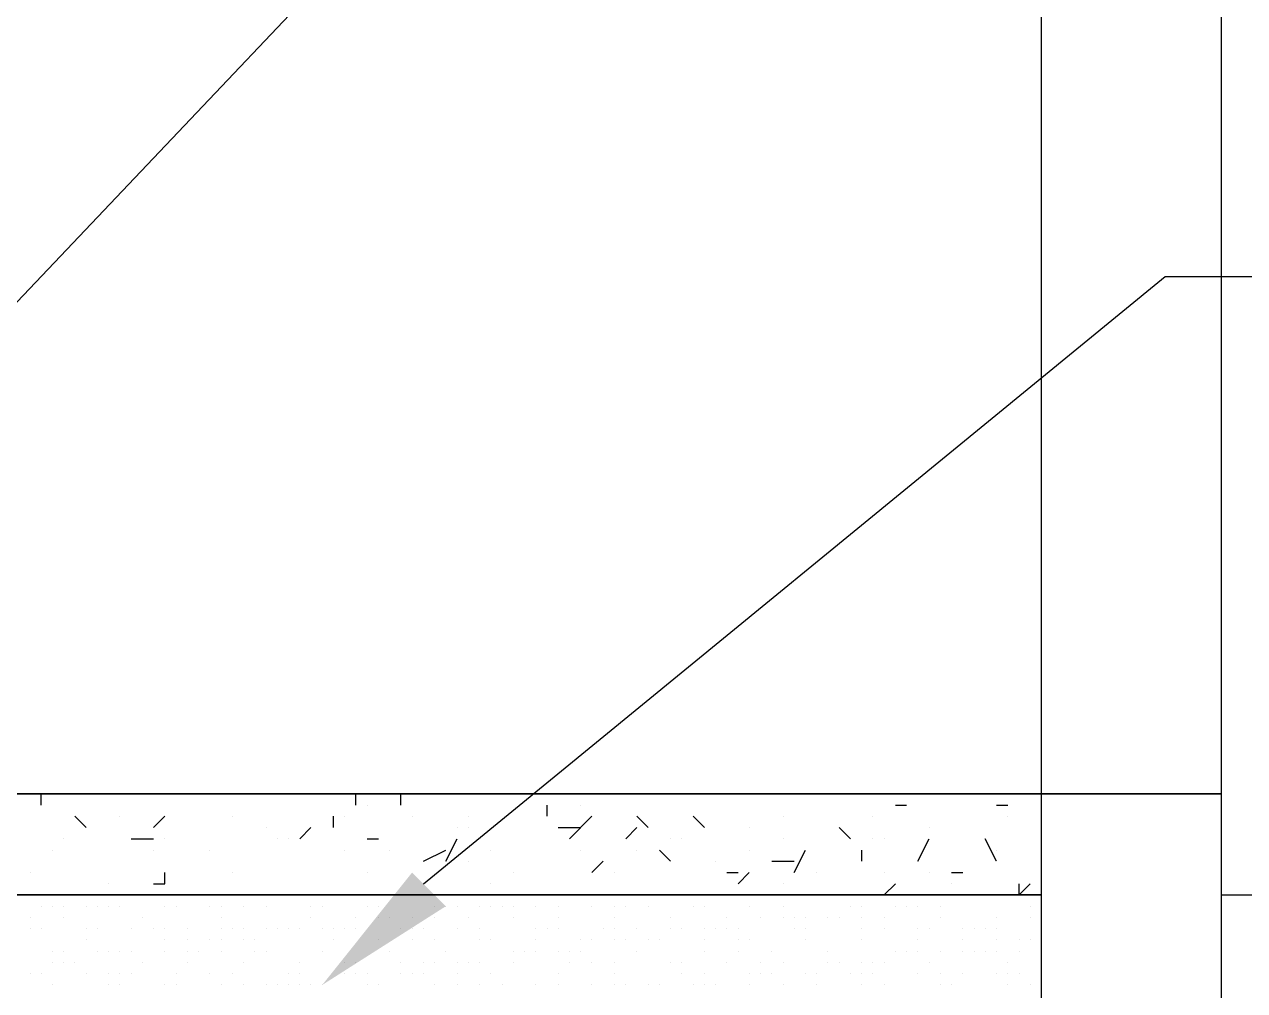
# Model space of a CAD drawing. Header units: metres. Extents: x -941 to 1333, y -28 to 1490.
# Drawn here: x 1026.605 to 1028.122, y 405.143 to 406.344 of the extents above; entities that cross this region are included whole.
import ezdxf

# ---------------------------------------------------------------- set-up
doc = ezdxf.new("R2010")
doc.units = ezdxf.units.M

msp = doc.modelspace()

# ---------------------------------------------------------------- linework, layer by layer
at = {"lineweight": 25}
for points in [[(1027.86951, 404.5491), (1027.86951, 404.77272), (1027.86951, 405.38769), (1027.86951, 406.38001), (1028.09313, 406.38001), (1028.09313, 405.38769), (1028.09313, 404.77272), (1023.32718, 404.77272), (1023.32718, 405.38769), (1023.32718, 406.38001), (1023.32718, 417.58908)], [(1026.09451, 405.47154), (1027.67384, 407.13474), (1028.51242, 407.13474)], [(1027.10081, 405.27587), (1028.02325, 406.0306), (1028.81991, 406.0306)], [(1023.32718, 405.38769), (1028.09313, 405.38769), (1023.5508, 405.38769), (1023.5508, 405.2619), (1027.86951, 405.2619), (1023.5508, 405.2619)], [(1026.62561, 405.37371), (1026.62561, 405.38769)], [(1027.01695, 405.37371), (1027.01695, 405.38769)], [(1027.07286, 405.37371), (1027.07286, 405.38769)], [(1027.10081, 405.38769), (1027.10081, 405.38769)], [(1027.03093, 405.37371), (1027.03093, 405.37371)], [(1027.25455, 405.35973), (1027.25455, 405.37371)], [(1027.25455, 405.37371), (1027.25455, 405.37371)], [(1027.29648, 405.37371), (1027.29648, 405.37371)], [(1027.68782, 405.37371), (1027.70179, 405.37371)], [(1027.68782, 405.37371), (1027.68782, 405.37371)], [(1027.8136, 405.37371), (1027.82758, 405.37371)], [(1026.66754, 405.35973), (1026.68152, 405.34576)], [(1026.72345, 405.35973), (1026.72345, 405.35973)], [(1026.76537, 405.34576), (1026.77935, 405.35973)], [(1026.86321, 405.35973), (1026.86321, 405.35973)], [(1026.989, 405.34576), (1026.989, 405.35973)], [(1027.00297, 405.35973), (1027.00297, 405.35973)], [(1027.08683, 405.35973), (1027.08683, 405.35973)], [(1027.15671, 405.35973), (1027.15671, 405.35973)], [(1027.2825, 405.33178), (1027.31045, 405.35973)], [(1027.38034, 405.34576), (1027.36636, 405.35973)], [(1027.45022, 405.34576), (1027.43624, 405.35973)], [(1027.54805, 405.35973), (1027.54805, 405.35973)], [(1027.65986, 405.35973), (1027.65986, 405.35973)], [(1027.82758, 405.35973), (1027.82758, 405.35973)], [(1026.90514, 405.34576), (1026.90514, 405.34576)], [(1026.94707, 405.33178), (1026.96104, 405.34576)], [(1027.14274, 405.34576), (1027.14274, 405.34576)], [(1027.15671, 405.34576), (1027.15671, 405.34576)], [(1027.26853, 405.34576), (1027.29648, 405.34576)], [(1027.26853, 405.34576), (1027.26853, 405.34576)], [(1027.35238, 405.33178), (1027.36636, 405.34576)], [(1027.50612, 405.34576), (1027.50612, 405.34576)], [(1027.63191, 405.33178), (1027.61794, 405.34576)], [(1027.72975, 405.34576), (1027.72975, 405.34576)], [(1026.65356, 405.33178), (1026.65356, 405.33178)], [(1026.73742, 405.33178), (1026.76537, 405.33178)], [(1026.77935, 405.33178), (1026.77935, 405.33178)], [(1026.77935, 405.33178), (1026.77935, 405.33178)], [(1026.91912, 405.33178), (1026.91912, 405.33178)], [(1026.93309, 405.33178), (1026.93309, 405.33178)], [(1027.03093, 405.33178), (1027.0449, 405.33178)], [(1027.12876, 405.30383), (1027.14274, 405.33178)], [(1027.40829, 405.33178), (1027.40829, 405.33178)], [(1027.42227, 405.33178), (1027.42227, 405.33178)], [(1027.54805, 405.33178), (1027.54805, 405.33178)], [(1027.65986, 405.33178), (1027.65986, 405.33178)], [(1027.67384, 405.33178), (1027.67384, 405.33178)], [(1027.71577, 405.30383), (1027.72975, 405.33178)], [(1027.8136, 405.30383), (1027.79963, 405.33178)], [(1026.63959, 405.3178), (1026.63959, 405.3178)], [(1026.76537, 405.3178), (1026.76537, 405.3178)], [(1026.83526, 405.3178), (1026.83526, 405.3178)], [(1027.00297, 405.3178), (1027.00297, 405.3178)], [(1027.05888, 405.3178), (1027.05888, 405.3178)], [(1027.10081, 405.30383), (1027.12876, 405.3178)], [(1027.18467, 405.3178), (1027.18467, 405.3178)], [(1027.29648, 405.3178), (1027.29648, 405.3178)], [(1027.36636, 405.3178), (1027.36636, 405.3178)], [(1027.39431, 405.3178), (1027.40829, 405.30383)], [(1027.50612, 405.3178), (1027.50612, 405.3178)], [(1027.56203, 405.28985), (1027.57601, 405.3178)], [(1027.64589, 405.30383), (1027.64589, 405.3178)], [(1027.8136, 405.3178), (1027.8136, 405.3178)], [(1027.15671, 405.30383), (1027.15671, 405.30383)], [(1027.31045, 405.28985), (1027.32443, 405.30383)], [(1027.32443, 405.30383), (1027.32443, 405.30383)], [(1027.40829, 405.30383), (1027.40829, 405.30383)], [(1027.46419, 405.30383), (1027.46419, 405.30383)], [(1027.53408, 405.30383), (1027.56203, 405.30383)], [(1027.8136, 405.30383), (1027.8136, 405.30383)], [(1026.61163, 405.28985), (1026.61163, 405.28985)], [(1026.76537, 405.27587), (1026.77935, 405.27587), (1026.77935, 405.28985)], [(1026.86321, 405.28985), (1026.86321, 405.28985)], [(1027.03093, 405.28985), (1027.03093, 405.28985)], [(1027.21262, 405.28985), (1027.21262, 405.28985)], [(1027.33841, 405.28985), (1027.33841, 405.28985)], [(1027.47817, 405.28985), (1027.49215, 405.28985)], [(1027.49215, 405.27587), (1027.50612, 405.28985)], [(1027.58998, 405.28985), (1027.58998, 405.28985)], [(1027.67384, 405.28985), (1027.67384, 405.28985)], [(1027.72975, 405.28985), (1027.72975, 405.28985)], [(1027.7577, 405.28985), (1027.77168, 405.28985)], [(1027.86951, 405.28985), (1027.86951, 405.28985)], [(1026.62561, 405.2619), (1026.62561, 405.2619)], [(1026.70947, 405.27587), (1026.70947, 405.27587)], [(1026.72345, 405.2619), (1026.72345, 405.2619)], [(1026.7514, 405.2619), (1026.7514, 405.2619)], [(1026.76537, 405.2619), (1026.76537, 405.2619)], [(1026.77935, 405.2619), (1026.77935, 405.2619)], [(1026.82128, 405.2619), (1026.82128, 405.2619)], [(1026.90514, 405.2619), (1026.90514, 405.2619)], [(1026.93309, 405.2619), (1026.93309, 405.2619)], [(1027.07286, 405.2619), (1027.07286, 405.2619)], [(1027.14274, 405.2619), (1027.14274, 405.2619)], [(1027.18467, 405.27587), (1027.18467, 405.27587)], [(1027.25455, 405.2619), (1027.25455, 405.2619)], [(1027.26853, 405.2619), (1027.26853, 405.2619)], [(1027.2825, 405.2619), (1027.2825, 405.2619)], [(1027.43624, 405.2619), (1027.43624, 405.2619)], [(1027.50612, 405.2619), (1027.50612, 405.2619)], [(1027.54805, 405.27587), (1027.54805, 405.27587)], [(1027.57601, 405.2619), (1027.57601, 405.2619)], [(1027.58998, 405.2619), (1027.58998, 405.2619)], [(1027.64589, 405.2619), (1027.64589, 405.2619)], [(1027.67384, 405.2619), (1027.68782, 405.27587)], [(1027.67384, 405.2619), (1027.67384, 405.2619)], [(1027.71577, 405.2619), (1027.71577, 405.2619)], [(1027.72975, 405.2619), (1027.72975, 405.2619)], [(1027.74372, 405.2619), (1027.74372, 405.2619)], [(1027.7577, 405.27587), (1027.7577, 405.27587)], [(1027.7577, 405.2619), (1027.7577, 405.2619)], [(1027.77168, 405.2619), (1027.77168, 405.2619)], [(1027.77168, 405.2619), (1027.77168, 405.2619)], [(1027.78565, 405.2619), (1027.78565, 405.2619)], [(1027.82758, 405.2619), (1027.82758, 405.2619)], [(1027.85553, 405.27587), (1027.84156, 405.2619), (1027.84156, 405.27587)], [(1027.84156, 405.2619), (1027.84156, 405.2619)], [(1028.09313, 405.2619), (1029.0575, 405.2619)], [(1026.62561, 405.24792), (1026.62561, 405.24792)], [(1026.63959, 405.24792), (1026.63959, 405.24792)], [(1026.63959, 405.24792), (1026.63959, 405.24792)], [(1026.65356, 405.24792), (1026.65356, 405.24792)], [(1026.68152, 405.24792), (1026.68152, 405.24792)], [(1026.69549, 405.24792), (1026.69549, 405.24792)], [(1026.70947, 405.24792), (1026.70947, 405.24792)], [(1026.70947, 405.24792), (1026.70947, 405.24792)], [(1026.72345, 405.24792), (1026.72345, 405.24792)], [(1026.77935, 405.24792), (1026.77935, 405.24792)], [(1026.79333, 405.24792), (1026.79333, 405.24792)], [(1026.83526, 405.24792), (1026.83526, 405.24792)], [(1026.84923, 405.24792), (1026.84923, 405.24792)], [(1026.87719, 405.24792), (1026.87719, 405.24792)], [(1026.90514, 405.24792), (1026.90514, 405.24792)], [(1026.96104, 405.24792), (1026.96104, 405.24792)], [(1026.97502, 405.24792), (1026.97502, 405.24792)], [(1027.03093, 405.24792), (1027.03093, 405.24792)], [(1027.03093, 405.24792), (1027.03093, 405.24792)], [(1027.0449, 405.24792), (1027.0449, 405.24792)], [(1027.11478, 405.24792), (1027.11478, 405.24792)], [(1027.11478, 405.24792), (1027.11478, 405.24792)], [(1027.12876, 405.24792), (1027.12876, 405.24792)], [(1027.14274, 405.24792), (1027.14274, 405.24792)], [(1027.14274, 405.24792), (1027.14274, 405.24792)], [(1027.17069, 405.24792), (1027.17069, 405.24792)], [(1027.18467, 405.24792), (1027.18467, 405.24792)], [(1027.19864, 405.24792), (1027.19864, 405.24792)], [(1027.19864, 405.24792), (1027.19864, 405.24792)], [(1027.21262, 405.24792), (1027.21262, 405.24792)], [(1027.24057, 405.24792), (1027.24057, 405.24792)], [(1027.24057, 405.24792), (1027.24057, 405.24792)], [(1027.26853, 405.24792), (1027.26853, 405.24792)], [(1027.31045, 405.24792), (1027.31045, 405.24792)], [(1027.33841, 405.24792), (1027.33841, 405.24792)], [(1027.35238, 405.24792), (1027.35238, 405.24792)], [(1027.38034, 405.24792), (1027.38034, 405.24792)], [(1027.43624, 405.24792), (1027.43624, 405.24792)], [(1027.43624, 405.24792), (1027.43624, 405.24792)], [(1027.45022, 405.24792), (1027.45022, 405.24792)], [(1027.50612, 405.24792), (1027.50612, 405.24792)], [(1027.54805, 405.24792), (1027.54805, 405.24792)], [(1027.63191, 405.24792), (1027.63191, 405.24792)], [(1027.64589, 405.24792), (1027.64589, 405.24792)], [(1027.64589, 405.24792), (1027.64589, 405.24792)], [(1027.68782, 405.24792), (1027.68782, 405.24792)], [(1027.70179, 405.24792), (1027.70179, 405.24792)], [(1027.71577, 405.24792), (1027.71577, 405.24792)], [(1027.74372, 405.24792), (1027.74372, 405.24792)], [(1027.85553, 405.24792), (1027.85553, 405.24792)], [(1026.61163, 405.23395), (1026.61163, 405.23395)], [(1026.65356, 405.23395), (1026.65356, 405.23395)], [(1026.7514, 405.23395), (1026.7514, 405.23395)], [(1026.84923, 405.23395), (1026.84923, 405.23395)], [(1026.96104, 405.23395), (1026.96104, 405.23395)], [(1027.01695, 405.23395), (1027.01695, 405.23395)], [(1027.0449, 405.23395), (1027.0449, 405.23395)], [(1027.05888, 405.23395), (1027.05888, 405.23395)], [(1027.05888, 405.23395), (1027.05888, 405.23395)], [(1027.08683, 405.23395), (1027.08683, 405.23395)], [(1027.11478, 405.23395), (1027.11478, 405.23395)], [(1027.15671, 405.23395), (1027.15671, 405.23395)], [(1027.21262, 405.23395), (1027.21262, 405.23395)], [(1027.26853, 405.23395), (1027.26853, 405.23395)], [(1027.33841, 405.23395), (1027.33841, 405.23395)], [(1027.40829, 405.23395), (1027.40829, 405.23395)], [(1027.47817, 405.23395), (1027.47817, 405.23395)], [(1027.5201, 405.23395), (1027.5201, 405.23395)], [(1027.54805, 405.23395), (1027.54805, 405.23395)], [(1027.54805, 405.23395), (1027.54805, 405.23395)], [(1027.56203, 405.23395), (1027.56203, 405.23395)], [(1027.57601, 405.23395), (1027.57601, 405.23395)], [(1027.60396, 405.23395), (1027.60396, 405.23395)], [(1027.61794, 405.23395), (1027.61794, 405.23395)], [(1027.64589, 405.23395), (1027.64589, 405.23395)], [(1027.67384, 405.23395), (1027.67384, 405.23395)], [(1027.74372, 405.23395), (1027.74372, 405.23395)], [(1027.8136, 405.23395), (1027.8136, 405.23395)], [(1027.85553, 405.23395), (1027.85553, 405.23395)], [(1026.61163, 405.21997), (1026.61163, 405.21997)], [(1026.61163, 405.21997), (1026.61163, 405.21997)], [(1026.62561, 405.21997), (1026.62561, 405.21997)], [(1026.68152, 405.21997), (1026.68152, 405.21997)], [(1026.68152, 405.21997), (1026.68152, 405.21997)], [(1026.69549, 405.21997), (1026.69549, 405.21997)], [(1026.73742, 405.21997), (1026.73742, 405.21997)], [(1026.76537, 405.21997), (1026.76537, 405.21997)], [(1026.77935, 405.21997), (1026.77935, 405.21997)], [(1026.8073, 405.21997), (1026.8073, 405.21997)], [(1026.84923, 405.21997), (1026.84923, 405.21997)], [(1026.86321, 405.21997), (1026.86321, 405.21997)], [(1026.87719, 405.21997), (1026.87719, 405.21997)], [(1026.90514, 405.21997), (1026.90514, 405.21997)], [(1026.91912, 405.21997), (1026.91912, 405.21997)], [(1026.93309, 405.21997), (1026.93309, 405.21997)], [(1026.94707, 405.21997), (1026.94707, 405.21997)], [(1026.94707, 405.21997), (1026.94707, 405.21997)], [(1026.97502, 405.21997), (1026.97502, 405.21997)], [(1026.989, 405.21997), (1026.989, 405.21997)], [(1027.00297, 405.21997), (1027.00297, 405.21997)], [(1027.01695, 405.21997), (1027.01695, 405.21997)], [(1027.01695, 405.21997), (1027.01695, 405.21997)], [(1027.07286, 405.21997), (1027.07286, 405.21997)], [(1027.08683, 405.21997), (1027.08683, 405.21997)], [(1027.10081, 405.21997), (1027.10081, 405.21997)], [(1027.14274, 405.21997), (1027.14274, 405.21997)], [(1027.17069, 405.21997), (1027.17069, 405.21997)], [(1027.17069, 405.21997), (1027.17069, 405.21997)], [(1027.24057, 405.21997), (1027.24057, 405.21997)], [(1027.25455, 405.21997), (1027.25455, 405.21997)], [(1027.26853, 405.21997), (1027.26853, 405.21997)], [(1027.32443, 405.21997), (1027.32443, 405.21997)], [(1027.33841, 405.21997), (1027.33841, 405.21997)], [(1027.36636, 405.21997), (1027.36636, 405.21997)], [(1027.40829, 405.21997), (1027.40829, 405.21997)], [(1027.40829, 405.21997), (1027.40829, 405.21997)], [(1027.42227, 405.21997), (1027.42227, 405.21997)], [(1027.45022, 405.21997), (1027.45022, 405.21997)], [(1027.46419, 405.21997), (1027.46419, 405.21997)], [(1027.47817, 405.21997), (1027.47817, 405.21997)], [(1027.47817, 405.21997), (1027.47817, 405.21997)], [(1027.49215, 405.21997), (1027.49215, 405.21997)], [(1027.49215, 405.21997), (1027.49215, 405.21997)], [(1027.56203, 405.21997), (1027.56203, 405.21997)], [(1027.57601, 405.21997), (1027.57601, 405.21997)], [(1027.57601, 405.21997), (1027.57601, 405.21997)], [(1027.64589, 405.21997), (1027.64589, 405.21997)], [(1027.67384, 405.21997), (1027.67384, 405.21997)], [(1027.71577, 405.21997), (1027.71577, 405.21997)], [(1027.72975, 405.21997), (1027.72975, 405.21997)], [(1027.77168, 405.21997), (1027.77168, 405.21997)], [(1027.78565, 405.21997), (1027.78565, 405.21997)], [(1027.79963, 405.21997), (1027.79963, 405.21997)], [(1027.8136, 405.21997), (1027.8136, 405.21997)], [(1026.68152, 405.20599), (1026.68152, 405.20599)], [(1026.77935, 405.20599), (1026.77935, 405.20599)], [(1026.8073, 405.20599), (1026.8073, 405.20599)], [(1026.83526, 405.20599), (1026.83526, 405.20599)], [(1026.84923, 405.20599), (1026.84923, 405.20599)], [(1026.87719, 405.20599), (1026.87719, 405.20599)], [(1026.87719, 405.20599), (1026.87719, 405.20599)], [(1026.89116, 405.20599), (1026.89116, 405.20599)], [(1026.989, 405.20599), (1026.989, 405.20599)], [(1027.0449, 405.20599), (1027.0449, 405.20599)], [(1027.08683, 405.20599), (1027.08683, 405.20599)], [(1027.11478, 405.20599), (1027.11478, 405.20599)], [(1027.17069, 405.20599), (1027.17069, 405.20599)], [(1027.18467, 405.20599), (1027.18467, 405.20599)], [(1027.24057, 405.20599), (1027.24057, 405.20599)], [(1027.29648, 405.20599), (1027.29648, 405.20599)], [(1027.31045, 405.20599), (1027.31045, 405.20599)], [(1027.31045, 405.20599), (1027.31045, 405.20599)], [(1027.33841, 405.20599), (1027.33841, 405.20599)], [(1027.35238, 405.20599), (1027.35238, 405.20599)], [(1027.38034, 405.20599), (1027.38034, 405.20599)], [(1027.38034, 405.20599), (1027.38034, 405.20599)], [(1027.39431, 405.20599), (1027.39431, 405.20599)], [(1027.45022, 405.20599), (1027.45022, 405.20599)], [(1027.49215, 405.20599), (1027.49215, 405.20599)], [(1027.50612, 405.20599), (1027.50612, 405.20599)], [(1027.57601, 405.20599), (1027.57601, 405.20599)], [(1027.64589, 405.20599), (1027.64589, 405.20599)], [(1027.71577, 405.20599), (1027.71577, 405.20599)], [(1027.77168, 405.20599), (1027.77168, 405.20599)], [(1027.8136, 405.20599), (1027.8136, 405.20599)], [(1027.84156, 405.20599), (1027.84156, 405.20599)], [(1027.84156, 405.20599), (1027.84156, 405.20599)], [(1027.85553, 405.20599), (1027.85553, 405.20599)], [(1026.63959, 405.19202), (1026.63959, 405.19202)], [(1026.65356, 405.19202), (1026.65356, 405.19202)], [(1026.69549, 405.19202), (1026.69549, 405.19202)], [(1026.70947, 405.19202), (1026.70947, 405.19202)], [(1026.70947, 405.19202), (1026.70947, 405.19202)], [(1026.72345, 405.19202), (1026.72345, 405.19202)], [(1026.73742, 405.19202), (1026.73742, 405.19202)], [(1026.73742, 405.19202), (1026.73742, 405.19202)], [(1026.77935, 405.19202), (1026.77935, 405.19202)], [(1026.77935, 405.19202), (1026.77935, 405.19202)], [(1026.8073, 405.19202), (1026.8073, 405.19202)], [(1026.82128, 405.19202), (1026.82128, 405.19202)], [(1026.84923, 405.19202), (1026.84923, 405.19202)], [(1026.89116, 405.19202), (1026.89116, 405.19202)], [(1026.90514, 405.19202), (1026.90514, 405.19202)], [(1026.90514, 405.19202), (1026.90514, 405.19202)], [(1026.97502, 405.19202), (1026.97502, 405.19202)], [(1026.97502, 405.19202), (1026.97502, 405.19202)], [(1027.05888, 405.19202), (1027.05888, 405.19202)], [(1027.12876, 405.19202), (1027.12876, 405.19202)], [(1027.21262, 405.19202), (1027.21262, 405.19202)], [(1027.21262, 405.19202), (1027.21262, 405.19202)], [(1027.2266, 405.19202), (1027.2266, 405.19202)], [(1027.24057, 405.19202), (1027.24057, 405.19202)], [(1027.26853, 405.19202), (1027.26853, 405.19202)], [(1027.2825, 405.19202), (1027.2825, 405.19202)], [(1027.29648, 405.19202), (1027.29648, 405.19202)], [(1027.36636, 405.19202), (1027.36636, 405.19202)], [(1027.45022, 405.19202), (1027.45022, 405.19202)], [(1027.49215, 405.19202), (1027.49215, 405.19202)], [(1027.53408, 405.19202), (1027.53408, 405.19202)], [(1027.60396, 405.19202), (1027.60396, 405.19202)], [(1027.60396, 405.19202), (1027.60396, 405.19202)], [(1027.68782, 405.19202), (1027.68782, 405.19202)], [(1027.70179, 405.19202), (1027.70179, 405.19202)], [(1027.70179, 405.19202), (1027.70179, 405.19202)], [(1027.71577, 405.19202), (1027.71577, 405.19202)], [(1027.74372, 405.19202), (1027.74372, 405.19202)], [(1027.74372, 405.19202), (1027.74372, 405.19202)], [(1027.77168, 405.19202), (1027.77168, 405.19202)], [(1027.77168, 405.19202), (1027.77168, 405.19202)], [(1027.78565, 405.19202), (1027.78565, 405.19202)], [(1027.79963, 405.19202), (1027.79963, 405.19202)], [(1027.8136, 405.19202), (1027.8136, 405.19202)], [(1027.84156, 405.19202), (1027.84156, 405.19202)], [(1026.63959, 405.17804), (1026.63959, 405.17804)], [(1026.65356, 405.17804), (1026.65356, 405.17804)], [(1026.66754, 405.17804), (1026.66754, 405.17804)], [(1026.7514, 405.17804), (1026.7514, 405.17804)], [(1026.8073, 405.17804), (1026.8073, 405.17804)], [(1026.8073, 405.17804), (1026.8073, 405.17804)], [(1026.87719, 405.17804), (1026.87719, 405.17804)], [(1026.94707, 405.17804), (1026.94707, 405.17804)], [(1027.00297, 405.17804), (1027.00297, 405.17804)], [(1027.01695, 405.17804), (1027.01695, 405.17804)], [(1027.01695, 405.17804), (1027.01695, 405.17804)], [(1027.07286, 405.17804), (1027.07286, 405.17804)], [(1027.10081, 405.17804), (1027.10081, 405.17804)], [(1027.11478, 405.17804), (1027.11478, 405.17804)], [(1027.14274, 405.17804), (1027.14274, 405.17804)], [(1027.14274, 405.17804), (1027.14274, 405.17804)], [(1027.15671, 405.17804), (1027.15671, 405.17804)], [(1027.17069, 405.17804), (1027.17069, 405.17804)], [(1027.21262, 405.17804), (1027.21262, 405.17804)], [(1027.21262, 405.17804), (1027.21262, 405.17804)], [(1027.2825, 405.17804), (1027.2825, 405.17804)], [(1027.31045, 405.17804), (1027.31045, 405.17804)], [(1027.33841, 405.17804), (1027.33841, 405.17804)], [(1027.40829, 405.17804), (1027.40829, 405.17804)], [(1027.42227, 405.17804), (1027.42227, 405.17804)], [(1027.47817, 405.17804), (1027.47817, 405.17804)], [(1027.5201, 405.17804), (1027.5201, 405.17804)], [(1027.54805, 405.17804), (1027.54805, 405.17804)], [(1027.60396, 405.17804), (1027.60396, 405.17804)], [(1027.61794, 405.17804), (1027.61794, 405.17804)], [(1027.61794, 405.17804), (1027.61794, 405.17804)], [(1027.64589, 405.17804), (1027.64589, 405.17804)], [(1027.65986, 405.17804), (1027.65986, 405.17804)], [(1027.67384, 405.17804), (1027.67384, 405.17804)], [(1027.67384, 405.17804), (1027.67384, 405.17804)], [(1027.72975, 405.17804), (1027.72975, 405.17804)], [(1027.82758, 405.17804), (1027.82758, 405.17804)], [(1026.61163, 405.16406), (1026.61163, 405.16406)], [(1026.62561, 405.16406), (1026.62561, 405.16406)], [(1026.62561, 405.16406), (1026.62561, 405.16406)], [(1026.68152, 405.16406), (1026.68152, 405.16406)], [(1026.70947, 405.16406), (1026.70947, 405.16406)], [(1026.72345, 405.16406), (1026.72345, 405.16406)], [(1026.73742, 405.16406), (1026.73742, 405.16406)], [(1026.79333, 405.16406), (1026.79333, 405.16406)], [(1026.83526, 405.16406), (1026.83526, 405.16406)], [(1026.86321, 405.16406), (1026.86321, 405.16406)], [(1026.93309, 405.16406), (1026.93309, 405.16406)], [(1026.94707, 405.16406), (1026.94707, 405.16406)], [(1027.00297, 405.16406), (1027.00297, 405.16406)], [(1027.01695, 405.16406), (1027.01695, 405.16406)], [(1027.03093, 405.16406), (1027.03093, 405.16406)], [(1027.03093, 405.16406), (1027.03093, 405.16406)], [(1027.03093, 405.16406), (1027.03093, 405.16406)], [(1027.07286, 405.16406), (1027.07286, 405.16406)], [(1027.08683, 405.16406), (1027.08683, 405.16406)], [(1027.10081, 405.16406), (1027.10081, 405.16406)], [(1027.14274, 405.16406), (1027.14274, 405.16406)], [(1027.18467, 405.16406), (1027.18467, 405.16406)], [(1027.26853, 405.16406), (1027.26853, 405.16406)], [(1027.33841, 405.16406), (1027.33841, 405.16406)], [(1027.42227, 405.16406), (1027.42227, 405.16406)], [(1027.45022, 405.16406), (1027.45022, 405.16406)], [(1027.50612, 405.16406), (1027.50612, 405.16406)], [(1027.50612, 405.16406), (1027.50612, 405.16406)], [(1027.50612, 405.16406), (1027.50612, 405.16406)], [(1027.5201, 405.16406), (1027.5201, 405.16406)], [(1027.53408, 405.16406), (1027.53408, 405.16406)], [(1027.57601, 405.16406), (1027.57601, 405.16406)], [(1027.57601, 405.16406), (1027.57601, 405.16406)], [(1027.57601, 405.16406), (1027.57601, 405.16406)], [(1027.58998, 405.16406), (1027.58998, 405.16406)], [(1027.63191, 405.16406), (1027.63191, 405.16406)], [(1027.64589, 405.16406), (1027.64589, 405.16406)], [(1027.65986, 405.16406), (1027.65986, 405.16406)], [(1027.71577, 405.16406), (1027.71577, 405.16406)], [(1027.74372, 405.16406), (1027.74372, 405.16406)], [(1027.77168, 405.16406), (1027.77168, 405.16406)], [(1027.8136, 405.16406), (1027.8136, 405.16406)], [(1027.82758, 405.16406), (1027.82758, 405.16406)], [(1027.84156, 405.16406), (1027.84156, 405.16406)], [(1026.63959, 405.15009), (1026.63959, 405.15009)], [(1026.63959, 405.15009), (1026.63959, 405.15009)], [(1026.70947, 405.15009), (1026.70947, 405.15009)], [(1026.72345, 405.15009), (1026.72345, 405.15009)], [(1026.77935, 405.15009), (1026.77935, 405.15009)], [(1026.79333, 405.15009), (1026.79333, 405.15009)], [(1026.84923, 405.15009), (1026.84923, 405.15009)], [(1026.87719, 405.15009), (1026.87719, 405.15009)], [(1026.87719, 405.15009), (1026.87719, 405.15009)], [(1026.90514, 405.15009), (1026.90514, 405.15009)], [(1026.91912, 405.15009), (1026.91912, 405.15009)], [(1026.93309, 405.15009), (1026.93309, 405.15009)], [(1026.94707, 405.15009), (1026.94707, 405.15009)], [(1026.96104, 405.15009), (1026.96104, 405.15009)], [(1026.96104, 405.15009), (1026.96104, 405.15009)], [(1026.97502, 405.15009), (1026.97502, 405.15009)], [(1027.03093, 405.15009), (1027.03093, 405.15009)], [(1027.0449, 405.15009), (1027.0449, 405.15009)], [(1027.11478, 405.15009), (1027.11478, 405.15009)], [(1027.11478, 405.15009), (1027.11478, 405.15009)], [(1027.14274, 405.15009), (1027.14274, 405.15009)], [(1027.17069, 405.15009), (1027.17069, 405.15009)], [(1027.19864, 405.15009), (1027.19864, 405.15009)], [(1027.24057, 405.15009), (1027.24057, 405.15009)], [(1027.24057, 405.15009), (1027.24057, 405.15009)], [(1027.26853, 405.15009), (1027.26853, 405.15009)], [(1027.31045, 405.15009), (1027.31045, 405.15009)], [(1027.33841, 405.15009), (1027.33841, 405.15009)], [(1027.35238, 405.15009), (1027.35238, 405.15009)], [(1027.35238, 405.15009), (1027.35238, 405.15009)], [(1027.38034, 405.15009), (1027.38034, 405.15009)], [(1027.38034, 405.15009), (1027.38034, 405.15009)], [(1027.39431, 405.15009), (1027.39431, 405.15009)], [(1027.43624, 405.15009), (1027.43624, 405.15009)], [(1027.43624, 405.15009), (1027.43624, 405.15009)], [(1027.45022, 405.15009), (1027.45022, 405.15009)], [(1027.45022, 405.15009), (1027.45022, 405.15009)], [(1027.46419, 405.15009), (1027.46419, 405.15009)], [(1027.50612, 405.15009), (1027.50612, 405.15009)], [(1027.54805, 405.15009), (1027.54805, 405.15009)], [(1027.58998, 405.15009), (1027.58998, 405.15009)], [(1027.64589, 405.15009), (1027.64589, 405.15009)], [(1027.67384, 405.15009), (1027.67384, 405.15009)], [(1027.74372, 405.15009), (1027.74372, 405.15009)], [(1027.7577, 405.15009), (1027.7577, 405.15009)], [(1027.82758, 405.15009), (1027.82758, 405.15009)], [(1027.85553, 405.15009), (1027.85553, 405.15009)]]:
    msp.add_lwpolyline(points, dxfattribs=at)
for points in [[(1027.86951, 406.38001), (1028.09313, 406.38001), (1028.09313, 405.38769), (1027.86951, 405.38769)], [(1027.86951, 405.38769), (1028.09313, 405.38769), (1028.09313, 404.77272), (1027.86951, 404.77272)]]:
    msp.add_lwpolyline(points, close=True, dxfattribs=at)
msp.add_solid([(1027.12876, 405.24792), (1026.97502, 405.15009), (1027.08683, 405.28985)])

doc.saveas('drawing.dxf')
